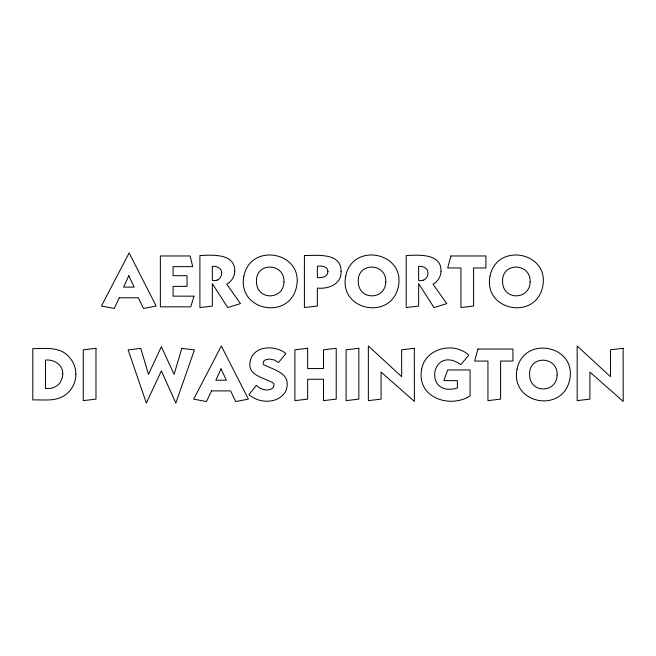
<?xml version="1.0" encoding="UTF-8"?>
<svg xmlns="http://www.w3.org/2000/svg" width="656" height="656" viewBox="0 0 656 656"><rect width="100%" height="100%" fill="white"/><g stroke="black" fill="none" stroke-linecap="round" stroke-linejoin="round"><path stroke-width="0.98" d="M341.054 271.289C342.014 284.007 327.984 289.452 317.348 288.05L317.348 306.024L304.4 307.541L304.4 255.528C316.577 255.537 341.358 252.314 341.054 271.289M243.893 276.151C236.964 310.714 289.263 320.809 296.512 286.803C303.949 252.027 250.6 241.875 243.893 276.151M345.696 276.151C338.767 310.714 391.066 320.809 398.315 286.803C405.752 252.027 352.411 241.875 345.696 276.151M490.032 276.151C483.103 310.714 535.403 320.809 542.651 286.803C550.089 252.027 496.74 241.875 490.032 276.151M517.035 369.254C510.106 403.817 562.405 413.903 569.654 379.898C577.091 345.122 523.75 334.97 517.035 369.254M62.755 374.166L62.476 377.216L60.286 382.423A14.891 14.891 0 0 1 50.701 388.336L45.526 388.59L45.526 360.119C53.931 359.07 63.394 364.957 62.755 374.166M75.85 374.092C76.014 382.973 71.225 391.46 63.632 396.035C54.35 401.669 43.058 399.529 32.8 399.939L32.8 348.623C44.723 348.738 59.097 346.36 68.273 356.06C73.087 360.784 75.85 367.335 75.85 374.092M283.974 281.801C283.753 300.194 256.685 300.891 256.439 281.654C255.537 261.654 284.786 262.794 283.974 281.801M385.777 281.801C385.556 300.194 358.488 300.891 358.242 281.654C357.348 261.654 386.589 262.794 385.777 281.801M421.652 369.115C416.175 397.233 449.171 408.909 470.081 396.019L470.081 369.943L447.663 369.943L443.85 380.619L457.355 380.619L457.355 387.999C422.759 398.085 430.779 343.9 460.865 364.621L468.786 355.167C453.927 341.251 425.416 348.188 421.652 369.115M530.114 281.801C529.892 300.194 502.824 300.891 502.578 281.654C501.676 261.654 530.925 262.794 530.114 281.801M557.116 374.904C556.895 393.297 529.827 393.985 529.581 374.748C528.687 354.748 557.928 355.888 557.116 374.904M250.395 360.283C246.303 376.167 264.548 377.241 273.642 383.35L274.028 384.736L273.421 387.294C268.853 392.337 260.563 389.664 256.422 385.351L248.952 394.568C258.997 403.711 278.144 404.129 285.598 391.558C292.715 373.658 275.34 370.55 263.515 364.629L263.122 363.309L263.663 361.308L265.262 359.882L269.296 359.045L274.142 359.914L278.447 362.547L285.909 353.559C275.528 345.007 254.52 345.204 250.395 360.283M234.741 271.297C234.594 276.643 231.486 281.695 226.738 284.179L240.457 303.613L227.739 307.574L212.347 283.63L212.347 306.049L199.916 307.574L199.916 255.528C211.945 255.036 235.168 252.962 234.741 271.297M441.029 271.297C440.881 276.643 437.773 281.695 433.026 284.179L446.744 303.613L434.026 307.574L418.635 283.63L418.635 306.049L406.203 307.574L406.203 255.528C418.233 255.036 441.455 252.962 441.029 271.297M327.951 271.584L327.344 274.224C325.237 277.644 320.923 277.726 317.348 277.595L317.348 266.262C320.899 265.795 325.401 265.844 327.459 269.321L327.951 271.584M450.943 255.971L447.663 267.951L460.938 267.951L460.938 307.541L473.591 306.024L473.591 267.951L485.924 267.951L485.924 255.971L450.943 255.971M477.945 349.066L474.665 361.054L487.941 361.054L487.941 400.644L500.594 399.119L500.594 361.054L512.926 361.054L512.926 349.066L477.945 349.066M193.971 296.159L190.773 306.836L160.359 306.836L160.359 255.971L190.166 255.971L192.675 266.648L173.086 266.648L173.086 275.692L187.042 275.692L187.042 286.369L173.086 286.369L173.086 296.159L193.971 296.159M181.851 348.385L174.086 374.371L161.36 346.68L148.477 374.371L140.778 348.385L128.133 349.91L146.345 403.087L161.36 370.861L175.833 403.087L194.43 349.91L181.851 348.385M128.789 275.766L123.599 287.115L134.127 287.115L128.789 275.766M221.023 368.869L215.832 380.218L226.361 380.218L221.023 368.869M119.277 297.799L114.242 308.468L101.442 306.024L129.109 252.913L156.161 306.024L143.434 308.468L138.4 297.799L119.277 297.799M211.511 390.894L206.476 401.562L193.676 399.127L221.334 346.007L248.386 399.127L235.668 401.562L230.633 390.894L211.511 390.894M217.374 280.104L214.635 280.678L212.347 280.374L212.347 266.352C215.726 266.09 219.473 267.107 221.17 270.297L221.72 272.986A7.806 7.806 0 0 1 217.374 280.112M423.661 280.104L420.922 280.678L418.635 280.374L418.635 266.352C422.013 266.09 425.76 267.107 427.458 270.297L428.007 272.986A7.806 7.806 0 0 1 423.661 280.112M414.305 348.303L401.652 349.828L401.652 376.659L368.352 346.007L368.352 400.644L381.079 399.119L381.079 372.083L414.379 401.415L414.305 348.303M623.126 348.303L610.474 349.828L610.474 376.659L577.173 346.007L577.173 400.644L589.9 399.119L589.9 372.083L623.2 401.415L623.126 348.303M95.981 348.287L83.255 349.812L83.255 400.644L95.981 399.119L95.981 348.287M307.631 348.287L294.905 349.812L294.905 400.644L307.631 399.119L307.631 379.25L323.482 379.25L323.482 400.644L336.208 399.119L336.208 348.287L323.482 349.812L323.482 368.565L307.631 368.565L307.631 348.287M358.832 348.287L346.106 349.812L346.106 400.644L358.832 399.119L358.832 348.287"/></g></svg>
